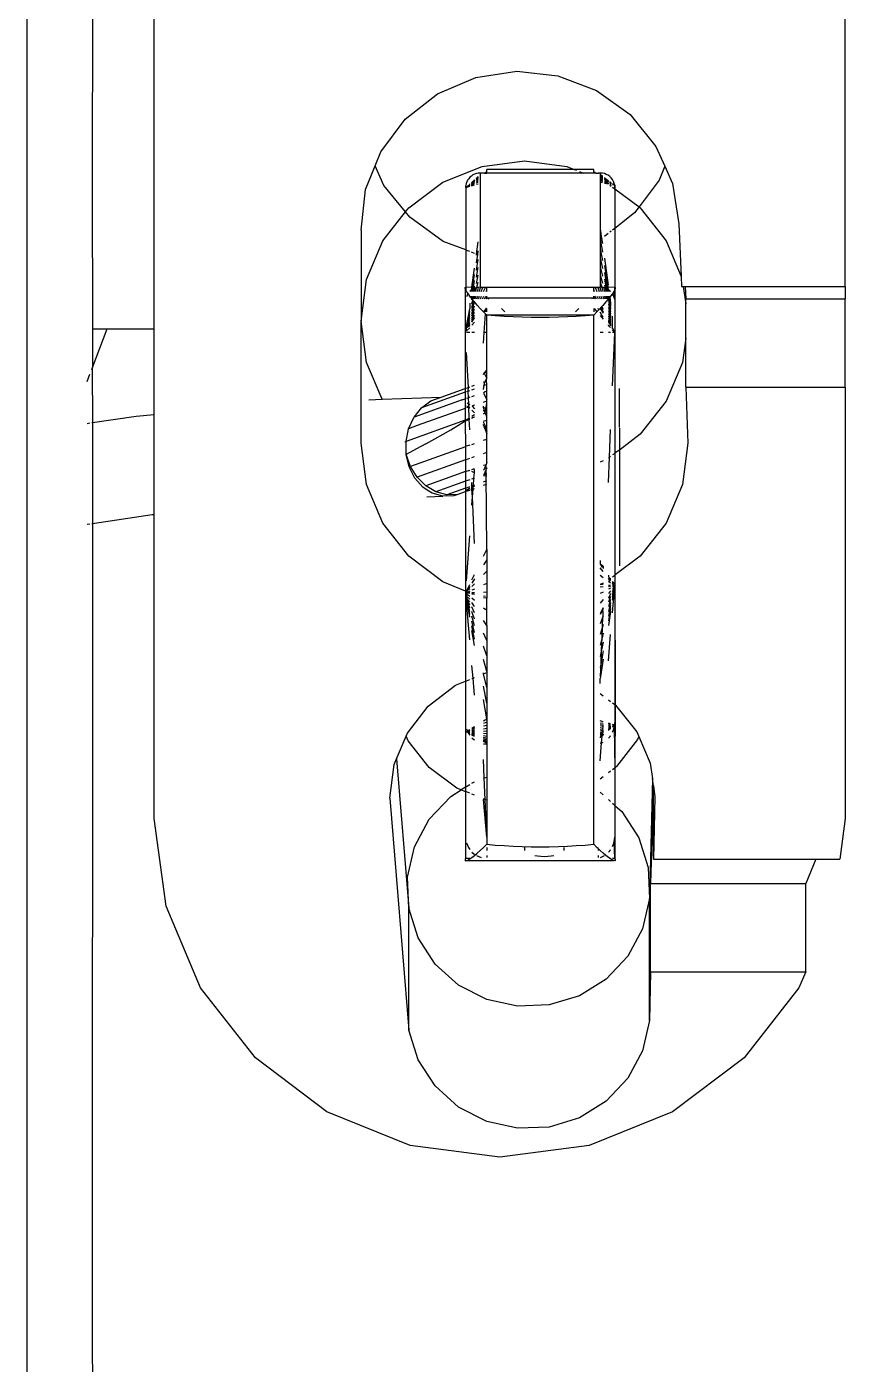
# Model space of a CAD drawing. Header units: centimetres. Extents: x 127 to 455, y 35 to 178.
# Drawn here: x 177.48 to 185.39, y 65.56 to 78.5 of the extents above; entities that cross this region are included whole.
import ezdxf

# ---------------------------------------------------------------- set-up
doc = ezdxf.new("R2010")
doc.units = ezdxf.units.CM
doc.layers.add('Edges', color=7, linetype='Continuous')

# ---------------------------------------------------------------- blocks, each defined once
blk = doc.blocks.new('ultrasound machine pl')
at = {"layer": 'Edges'}
for p, q in [((177.483, 86.681), (177.483, 56.562)), ((178.715, 75.575), (178.715, 81.186)), ((185.393, 75.983), (185.393, 81.186)), ((178.118, 79.104), (178.116, 76.945)), ((181.454, 77.849), (181.822, 78.007)), ((181.822, 78.007), (182.218, 78.066)), ((182.218, 78.066), (182.617, 78.023)), ((182.617, 78.023), (182.99, 77.88)), ((182.99, 77.88), (183.313, 77.647)), ((181.141, 77.604), (181.454, 77.849)), ((183.313, 77.647), (183.564, 77.34)), ((180.904, 77.287), (181.141, 77.604)), ((180.85, 77.152), (180.904, 77.287)), ((183.564, 77.34), (183.649, 77.149)), ((180.758, 76.921), (180.85, 77.152)), ((180.935, 76.961), (180.85, 77.152)), ((181.504, 76.992), (181.884, 77.146)), ((181.884, 77.146), (182.293, 77.199)), ((181.908, 77.082), (181.928, 77.097)), ((182.775, 77.117), (181.928, 77.117)), ((181.928, 77.097), (181.928, 77.117)), ((181.928, 77.089), (181.928, 77.097)), ((182.293, 77.199), (182.702, 77.146)), ((182.702, 77.146), (182.775, 77.117)), ((182.963, 77.117), (182.775, 77.117)), ((182.775, 77.117), (182.797, 77.108)), ((182.825, 77.097), (182.861, 77.082)), ((182.963, 77.097), (182.963, 77.117)), ((182.963, 77.097), (182.985, 77.082)), ((182.963, 77.097), (182.963, 77.089)), ((183.649, 77.149), (183.595, 77.014)), ((183.649, 77.149), (183.725, 76.98)), ((181.176, 76.746), (181.504, 76.992)), ((181.73, 76.979), (181.726, 76.961)), ((181.736, 76.996), (181.73, 76.979)), ((181.744, 77.012), (181.736, 76.996)), ((181.736, 76.949), (181.766, 76.972)), ((181.736, 76.952), (181.766, 76.972)), ((181.736, 76.949), (181.766, 76.969)), ((181.736, 76.949), (181.766, 76.965)), ((181.754, 77.027), (181.744, 77.012)), ((181.766, 77.041), (181.754, 77.027)), ((181.78, 77.053), (181.766, 77.041)), ((181.766, 76.972), (181.766, 76.977)), ((181.795, 77.063), (181.78, 77.053)), ((181.78, 76.988), (181.811, 77.017)), ((181.78, 76.988), (181.811, 77.011)), ((181.78, 76.982), (181.811, 77.005)), ((181.811, 77.002), (181.78, 76.982)), ((181.78, 76.978), (181.811, 76.998)), ((181.78, 76.972), (181.811, 76.989)), ((181.78, 76.966), (181.811, 76.979)), ((181.78, 76.959), (181.811, 76.968)), ((181.811, 77.071), (181.795, 77.063)), ((181.828, 77.077), (181.811, 77.071)), ((181.811, 77.011), (181.811, 77.015)), ((181.811, 77.005), (181.811, 77.011)), ((181.846, 77.081), (181.828, 77.077)), ((181.828, 77.032), (181.846, 77.047)), ((181.828, 77.029), (181.846, 77.038)), ((181.828, 77.017), (181.846, 77.03)), ((181.828, 77.021), (181.846, 77.03)), ((181.828, 77.024), (181.828, 77.029)), ((181.846, 77.026), (181.828, 77.014)), ((181.828, 77.014), (181.846, 77.02)), ((181.828, 77.009), (181.828, 77.014)), ((181.828, 76.998), (181.846, 77.008)), ((181.828, 76.986), (181.846, 76.994)), ((181.828, 76.973), (181.846, 76.978)), ((181.865, 77.082), (181.846, 77.081)), ((181.846, 77.038), (181.846, 77.044)), ((181.846, 77.03), (181.846, 77.035)), ((181.865, 77.082), (181.865, 75.977)), ((181.908, 77.082), (181.865, 77.082)), ((181.908, 77.082), (181.918, 77.082)), ((181.918, 77.082), (181.928, 77.089)), ((181.918, 77.082), (181.928, 77.082)), ((181.928, 77.082), (181.928, 77.089)), ((182.861, 77.082), (181.928, 77.082)), ((182.963, 77.082), (182.861, 77.082)), ((182.963, 77.082), (182.963, 77.089)), ((182.963, 77.089), (182.974, 77.082)), ((182.974, 77.082), (182.963, 77.082)), ((182.985, 77.082), (182.974, 77.082)), ((182.985, 77.082), (183.003, 77.082)), ((183.003, 77.082), (183.007, 77.082)), ((183.026, 77.082), (183.003, 77.082)), ((183.046, 77.08), (183.026, 77.082)), ((183.026, 77.082), (183.026, 77.069)), ((183.026, 77.069), (183.046, 77.054)), ((183.026, 77.069), (183.026, 77.062)), ((183.026, 77.062), (183.046, 77.048)), ((183.026, 77.062), (183.026, 77.058)), ((183.026, 77.058), (183.046, 77.045)), ((183.026, 77.058), (183.026, 77.055)), ((183.026, 77.055), (183.046, 77.041)), ((183.026, 77.055), (183.026, 77.049)), ((183.026, 77.049), (183.046, 77.037)), ((183.026, 77.049), (183.026, 77.044)), ((183.026, 77.044), (183.046, 77.033)), ((183.026, 77.044), (183.026, 77.038)), ((183.026, 77.038), (183.046, 77.027)), ((183.026, 77.038), (183.026, 77.024)), ((183.026, 77.024), (183.046, 77.015)), ((183.026, 77.024), (183.026, 77.015)), ((183.026, 77.015), (183.046, 77.007)), ((183.026, 77.015), (183.026, 77.008)), ((183.026, 77.008), (183.046, 77.001)), ((183.026, 77.008), (183.026, 76.99)), ((183.046, 76.986), (183.026, 76.99)), ((183.026, 76.99), (183.026, 76.543)), ((183.066, 77.076), (183.046, 77.08)), ((183.084, 77.069), (183.066, 77.076)), ((183.066, 77.039), (183.066, 77.034)), ((183.066, 77.034), (183.102, 77.008)), ((183.066, 77.034), (183.102, 77.011)), ((183.066, 77.031), (183.102, 77.005)), ((183.066, 77.029), (183.102, 77.005)), ((183.066, 77.025), (183.102, 77.005)), ((183.066, 77.021), (183.102, 77)), ((183.066, 77.016), (183.102, 76.997)), ((183.066, 77.006), (183.102, 76.99)), ((183.066, 76.999), (183.083, 76.992)), ((183.066, 76.995), (183.083, 76.992)), ((183.102, 76.975), (183.066, 76.982)), ((183.083, 76.992), (183.089, 76.987)), ((183.102, 77.06), (183.084, 77.069)), ((183.089, 76.987), (183.102, 76.983)), ((183.118, 77.048), (183.102, 77.06)), ((183.102, 77.005), (183.102, 77)), ((183.102, 76.983), (183.102, 76.978)), ((183.132, 77.034), (183.118, 77.048)), ((183.118, 76.999), (183.118, 76.994)), ((183.118, 76.994), (183.132, 76.982)), ((183.118, 76.994), (183.132, 76.985)), ((183.118, 76.994), (183.132, 76.988)), ((183.118, 76.991), (183.132, 76.982)), ((183.118, 76.983), (183.132, 76.977)), ((183.118, 76.978), (183.132, 76.973)), ((183.132, 76.969), (183.118, 76.972)), ((183.118, 76.966), (183.132, 76.955)), ((183.144, 77.018), (183.132, 77.034)), ((183.154, 77.001), (183.144, 77.018)), ((183.144, 76.979), (183.165, 76.963)), ((183.144, 76.975), (183.165, 76.963)), ((183.144, 76.972), (183.165, 76.963)), ((183.165, 76.963), (183.144, 76.967)), ((183.161, 76.982), (183.154, 77.001)), ((183.165, 76.963), (183.161, 76.982)), ((183.165, 76.93), (183.165, 76.963)), ((183.165, 76.963), (183.167, 76.943)), ((183.595, 77.014), (183.4, 76.754)), ((183.725, 76.98), (183.785, 76.591)), ((178.116, 76.945), (178.118, 75.575)), ((180.714, 76.53), (180.758, 76.921)), ((181.144, 76.705), (180.935, 76.961)), ((181.725, 76.943), (181.726, 76.961)), ((181.725, 76.943), (181.73, 76.945)), ((181.725, 76.943), (181.725, 76.338)), ((181.736, 76.949), (181.766, 76.96)), ((181.736, 76.946), (181.766, 76.955)), ((183.144, 76.946), (183.165, 76.93)), ((183.167, 76.943), (183.165, 76.923)), ((183.165, 76.923), (183.165, 76.93)), ((183.165, 76.93), (183.4, 76.754)), ((183.165, 76.923), (183.165, 76.547)), ((180.925, 76.425), (181.144, 76.705)), ((181.144, 76.705), (181.176, 76.746)), ((181.186, 76.654), (181.144, 76.705)), ((183.4, 76.754), (183.357, 76.697)), ((183.4, 76.754), (183.41, 76.746)), ((183.41, 76.746), (183.661, 76.425)), ((181.509, 76.421), (181.186, 76.654)), ((183.357, 76.697), (183.165, 76.547)), ((183.785, 76.591), (183.806, 76.082)), ((180.714, 76.53), (180.714, 75.65)), ((183.026, 76.543), (183.039, 76.45)), ((183.026, 76.543), (183.026, 76.445)), ((183.039, 76.45), (183.026, 76.445)), ((183.044, 76.452), (183.039, 76.45)), ((183.039, 76.45), (183.046, 76.4)), ((183.102, 76.497), (183.066, 76.468)), ((183.132, 76.52), (183.118, 76.509)), ((183.165, 76.547), (183.144, 76.53)), ((183.165, 76.547), (183.165, 75.977)), ((180.768, 76.051), (180.925, 76.425)), ((181.725, 76.338), (181.509, 76.421)), ((181.725, 76.338), (181.725, 75.977)), ((181.73, 76.336), (181.725, 76.338)), ((181.766, 76.322), (181.736, 76.334)), ((181.811, 76.305), (181.78, 76.317)), ((181.828, 76.298), (181.846, 76.415)), ((181.841, 76.294), (181.846, 76.329)), ((183.026, 76.445), (183.046, 76.315)), ((183.026, 76.445), (183.026, 76.35)), ((183.026, 76.35), (183.046, 76.235)), ((183.026, 76.35), (183.026, 76.261)), ((183.661, 76.425), (183.806, 76.082)), ((181.828, 76.286), (181.828, 76.298)), ((181.841, 76.294), (181.828, 76.298)), ((181.828, 76.213), (181.841, 76.294)), ((181.828, 76.143), (181.846, 76.247)), ((181.846, 76.292), (181.841, 76.294)), ((183.026, 76.261), (183.046, 76.158)), ((183.026, 76.261), (183.026, 76.176)), ((183.066, 76.259), (183.102, 75.998)), ((183.066, 76.189), (183.098, 75.977)), ((181.786, 75.977), (181.811, 76.162)), ((181.792, 75.977), (181.811, 76.101)), ((181.828, 76.076), (181.846, 76.169)), ((181.828, 76.014), (181.846, 76.095)), ((183.026, 76.176), (183.046, 76.085)), ((183.026, 76.176), (183.026, 76.098)), ((183.026, 76.098), (183.046, 76.018)), ((183.026, 76.098), (183.026, 76.027)), ((183.066, 76.121), (183.09, 75.977)), ((183.806, 76.082), (183.81, 75.983)), ((180.714, 75.65), (180.768, 76.051)), ((181.72, 75.974), (181.725, 75.977)), ((181.72, 75.966), (181.72, 75.974)), ((181.725, 75.952), (181.72, 75.966)), ((181.72, 75.966), (181.72, 74.997)), ((181.785, 75.974), (181.725, 75.977)), ((181.725, 75.974), (181.725, 75.952)), ((181.733, 75.937), (181.725, 75.952)), ((181.749, 75.916), (181.733, 75.937)), ((181.78, 75.949), (181.766, 75.937)), ((181.78, 75.949), (181.785, 75.974)), ((181.78, 75.949), (181.789, 75.955)), ((181.78, 75.937), (181.78, 75.949)), ((181.792, 75.974), (181.785, 75.974)), ((181.786, 75.937), (181.789, 75.955)), ((181.789, 75.955), (181.792, 75.974)), ((181.795, 75.959), (181.789, 75.955)), ((181.8, 75.974), (181.792, 75.974)), ((181.793, 75.937), (181.795, 75.959)), ((181.795, 75.959), (181.8, 75.974)), ((181.807, 75.965), (181.795, 75.959)), ((181.8, 75.977), (181.811, 76.042)), ((181.809, 75.974), (181.8, 75.974)), ((181.802, 75.937), (181.807, 75.965)), ((181.811, 75.967), (181.807, 75.965)), ((181.809, 75.977), (181.811, 75.987)), ((181.811, 75.967), (181.809, 75.974)), ((181.819, 75.969), (181.809, 75.974)), ((181.819, 75.969), (181.811, 75.967)), ((181.812, 75.937), (181.819, 75.969)), ((181.828, 75.973), (181.819, 75.969)), ((181.824, 75.937), (181.828, 75.973)), ((181.833, 75.974), (181.828, 75.973)), ((181.836, 75.974), (181.833, 75.974)), ((181.834, 75.977), (181.846, 76.027)), ((181.846, 75.976), (181.836, 75.974)), ((181.838, 75.937), (181.849, 75.974)), ((181.849, 75.974), (181.846, 75.976)), ((181.865, 75.977), (181.849, 75.974)), ((181.856, 75.937), (181.868, 75.974)), ((181.868, 75.974), (181.865, 75.977)), ((181.89, 75.974), (181.868, 75.974)), ((181.876, 75.937), (181.89, 75.974)), ((181.915, 75.974), (181.89, 75.974)), ((181.898, 75.937), (181.915, 75.974)), ((181.928, 75.974), (181.915, 75.974)), ((181.922, 75.937), (181.928, 75.948)), ((181.928, 75.948), (181.928, 75.974)), ((182.963, 75.974), (181.928, 75.974)), ((181.928, 75.937), (181.928, 75.948)), ((182.963, 75.948), (182.963, 75.974)), ((182.976, 75.974), (182.963, 75.974)), ((182.963, 75.937), (182.963, 75.948)), ((182.963, 75.948), (182.968, 75.937)), ((182.976, 75.974), (182.992, 75.937)), ((183.001, 75.974), (182.976, 75.974)), ((183.001, 75.974), (183.015, 75.937)), ((183.023, 75.974), (183.001, 75.974)), ((183.026, 75.977), (183.023, 75.974)), ((183.023, 75.974), (183.035, 75.937)), ((183.026, 76.027), (183.041, 75.977)), ((183.026, 76.027), (183.026, 75.977)), ((183.041, 75.974), (183.026, 75.977)), ((183.046, 75.976), (183.041, 75.974)), ((183.041, 75.974), (183.052, 75.937)), ((183.057, 75.974), (183.046, 75.976)), ((183.057, 75.974), (183.067, 75.937)), ((183.066, 75.972), (183.057, 75.974)), ((183.066, 76.057), (183.081, 75.977)), ((183.066, 75.996), (183.07, 75.977)), ((183.072, 75.97), (183.066, 75.972)), ((183.071, 75.974), (183.072, 75.97)), ((183.082, 75.974), (183.072, 75.97)), ((183.072, 75.97), (183.079, 75.937)), ((183.084, 75.965), (183.072, 75.97)), ((183.09, 75.977), (183.082, 75.974)), ((183.082, 75.974), (183.084, 75.965)), ((183.084, 75.965), (183.089, 75.937)), ((183.093, 75.96), (183.084, 75.965)), ((183.099, 75.974), (183.09, 75.977)), ((183.091, 75.974), (183.093, 75.96)), ((183.093, 75.96), (183.097, 75.937)), ((183.102, 75.955), (183.093, 75.96)), ((183.165, 75.977), (183.099, 75.974)), ((183.099, 75.974), (183.102, 75.955)), ((183.102, 75.955), (183.104, 75.937)), ((183.109, 75.95), (183.102, 75.955)), ((183.109, 75.95), (183.11, 75.937)), ((183.118, 75.944), (183.109, 75.95)), ((183.125, 75.937), (183.118, 75.944)), ((183.157, 75.937), (183.144, 75.914)), ((183.166, 75.954), (183.157, 75.937)), ((183.161, 75.878), (183.166, 75.954)), ((183.165, 75.977), (183.17, 75.974)), ((183.166, 75.954), (183.165, 75.974)), ((183.171, 75.966), (183.166, 75.954)), ((183.17, 75.974), (183.171, 75.966)), ((183.171, 74.375), (183.171, 75.966)), ((183.81, 75.983), (183.828, 75.983)), ((183.828, 75.983), (183.851, 75.817)), ((183.828, 75.983), (183.846, 75.983)), ((183.846, 75.983), (183.851, 75.864)), ((183.846, 75.983), (185.393, 75.983)), ((185.393, 75.983), (185.393, 75.864)), ((181.736, 75.892), (181.733, 75.884)), ((181.744, 75.908), (181.736, 75.892)), ((181.749, 75.916), (181.744, 75.908)), ((181.764, 75.892), (181.749, 75.916)), ((181.772, 75.881), (181.764, 75.892)), ((181.764, 75.823), (181.764, 75.769)), ((181.772, 75.881), (181.774, 75.892)), ((181.777, 75.876), (181.772, 75.881)), ((181.777, 75.876), (181.779, 75.892)), ((181.782, 75.869), (181.777, 75.876)), ((181.782, 75.869), (181.785, 75.892)), ((181.786, 75.864), (181.782, 75.869)), ((181.786, 75.864), (181.793, 75.892)), ((181.786, 75.854), (181.786, 75.864)), ((181.794, 75.854), (181.786, 75.864)), ((181.786, 75.817), (181.794, 75.854)), ((181.786, 75.783), (181.801, 75.846)), ((181.786, 75.752), (181.809, 75.836)), ((181.786, 75.724), (181.81, 75.798)), ((181.801, 75.846), (181.794, 75.854)), ((181.796, 75.864), (181.802, 75.892)), ((181.809, 75.836), (181.801, 75.846)), ((181.806, 75.864), (181.813, 75.892)), ((181.837, 75.804), (181.809, 75.836)), ((181.818, 75.864), (181.825, 75.892)), ((181.832, 75.864), (181.841, 75.892)), ((181.866, 75.772), (181.837, 75.804)), ((181.848, 75.864), (181.858, 75.892)), ((181.867, 75.864), (181.878, 75.892)), ((181.886, 75.864), (181.9, 75.892)), ((181.906, 75.864), (181.921, 75.892)), ((181.922, 75.864), (181.928, 75.874)), ((181.927, 75.864), (181.928, 75.874)), ((181.928, 75.874), (181.928, 75.892)), ((181.928, 75.874), (182.963, 75.874)), ((181.928, 75.874), (181.949, 75.865)), ((182.963, 75.874), (182.942, 75.865)), ((182.963, 75.874), (182.963, 75.892)), ((182.963, 75.874), (182.969, 75.864)), ((182.963, 75.874), (182.963, 75.864)), ((182.97, 75.892), (182.985, 75.864)), ((182.991, 75.892), (183.004, 75.864)), ((183.012, 75.892), (183.024, 75.864)), ((183.032, 75.892), (183.042, 75.864)), ((183.054, 75.804), (183.041, 75.79)), ((183.05, 75.892), (183.059, 75.864)), ((183.05, 75.804), (183.054, 75.797)), ((183.081, 75.835), (183.054, 75.804)), ((183.065, 75.892), (183.073, 75.864)), ((183.078, 75.892), (183.085, 75.864)), ((183.103, 75.862), (183.081, 75.835)), ((183.089, 75.892), (183.095, 75.864)), ((183.098, 75.892), (183.103, 75.862)), ((183.105, 75.864), (183.103, 75.862)), ((183.105, 75.892), (183.109, 75.869)), ((183.109, 75.869), (183.105, 75.864)), ((183.105, 75.853), (183.126, 75.743)), ((183.105, 75.817), (183.126, 75.72)), ((183.114, 75.876), (183.109, 75.869)), ((183.109, 75.869), (183.126, 75.769)), ((183.111, 75.892), (183.114, 75.876)), ((183.118, 75.881), (183.114, 75.876)), ((183.114, 75.876), (183.126, 75.823)), ((183.117, 75.892), (183.118, 75.881)), ((183.126, 75.892), (183.118, 75.881)), ((183.118, 75.881), (183.126, 75.823)), ((183.144, 75.914), (183.126, 75.892)), ((183.126, 75.823), (183.126, 75.795)), ((183.154, 75.896), (183.144, 75.914)), ((183.161, 75.878), (183.154, 75.896)), ((183.165, 75.858), (183.161, 75.878)), ((183.165, 75.858), (183.165, 75.541)), ((183.851, 75.864), (185.393, 75.864)), ((183.851, 75.817), (183.851, 75.864)), ((183.851, 75.484), (183.851, 75.817)), ((185.393, 75.011), (185.393, 75.864)), ((181.733, 75.6), (181.764, 75.769)), ((181.733, 75.6), (181.764, 75.744)), ((181.733, 75.6), (181.764, 75.72)), ((181.733, 75.6), (181.764, 75.698)), ((181.733, 75.6), (181.764, 75.678)), ((181.786, 75.7), (181.81, 75.764)), ((181.786, 75.679), (181.81, 75.735)), ((181.786, 75.662), (181.81, 75.711)), ((181.786, 75.649), (181.81, 75.693)), ((181.786, 75.64), (181.81, 75.681)), ((181.897, 75.739), (181.866, 75.772)), ((181.92, 75.767), (181.897, 75.739)), ((181.917, 75.719), (181.897, 75.739)), ((181.904, 75.541), (181.917, 75.719)), ((181.928, 75.708), (181.917, 75.719)), ((181.918, 75.739), (181.92, 75.767)), ((181.92, 75.767), (181.92, 75.772)), ((181.925, 75.772), (181.92, 75.772)), ((181.928, 75.739), (181.928, 75.772)), ((182.963, 75.708), (181.928, 75.708)), ((182.011, 75.701), (181.928, 75.708)), ((181.928, 75.541), (181.928, 75.708)), ((182.096, 75.695), (182.011, 75.701)), ((182.071, 75.772), (182.095, 75.749)), ((182.095, 75.749), (182.104, 75.739)), ((182.183, 75.69), (182.096, 75.695)), ((182.27, 75.687), (182.183, 75.69)), ((182.357, 75.685), (182.27, 75.687)), ((182.445, 75.684), (182.357, 75.685)), ((182.533, 75.685), (182.445, 75.684)), ((182.621, 75.687), (182.533, 75.685)), ((182.708, 75.69), (182.621, 75.687)), ((182.794, 75.695), (182.708, 75.69)), ((182.795, 75.749), (182.786, 75.739)), ((182.879, 75.701), (182.794, 75.695)), ((182.819, 75.772), (182.795, 75.749)), ((182.963, 75.708), (182.879, 75.701)), ((182.963, 75.772), (182.963, 75.739)), ((182.994, 75.739), (182.963, 75.708)), ((182.963, 70.59), (182.963, 75.708)), ((182.966, 75.772), (182.994, 75.739)), ((183.012, 75.759), (182.994, 75.739)), ((183.01, 75.763), (183.006, 75.772)), ((183.012, 75.759), (183.01, 75.763)), ((183.025, 75.772), (183.012, 75.759)), ((183.024, 75.704), (183.054, 75.67)), ((183.032, 75.78), (183.025, 75.772)), ((183.025, 75.772), (183.054, 75.725)), ((183.042, 75.707), (183.026, 75.735)), ((183.041, 75.79), (183.032, 75.78)), ((183.032, 75.78), (183.054, 75.741)), ((183.041, 75.79), (183.054, 75.765)), ((183.054, 75.688), (183.042, 75.707)), ((183.105, 75.783), (183.126, 75.698)), ((183.105, 75.752), (183.126, 75.678)), ((183.105, 75.724), (183.126, 75.66)), ((183.105, 75.7), (183.126, 75.644)), ((183.105, 75.679), (183.126, 75.63)), ((183.144, 75.577), (183.144, 75.696)), ((178.118, 75.575), (178.261, 75.575)), ((178.118, 75.2), (178.261, 75.575)), ((178.118, 75.575), (178.118, 75.2)), ((178.261, 75.575), (178.715, 75.575)), ((178.715, 74.747), (178.715, 75.575)), ((180.714, 74.47), (180.714, 75.65)), ((180.768, 75.249), (180.714, 75.65)), ((181.733, 75.6), (181.764, 75.66)), ((181.733, 75.6), (181.764, 75.644)), ((181.733, 75.6), (181.764, 75.631)), ((181.733, 75.594), (181.764, 75.62)), ((181.733, 75.589), (181.764, 75.611)), ((181.733, 75.589), (181.764, 75.606)), ((181.733, 75.594), (181.733, 75.6)), ((181.733, 75.589), (181.733, 75.594)), ((181.733, 75.555), (181.733, 75.589)), ((181.764, 75.586), (181.733, 75.555)), ((181.733, 75.555), (181.733, 75.551)), ((181.764, 75.541), (181.733, 75.541)), ((181.81, 75.639), (181.786, 75.611)), ((181.81, 75.541), (181.786, 75.541)), ((181.897, 75.436), (181.904, 75.541)), ((181.904, 75.541), (181.897, 75.541)), ((181.928, 75.541), (181.904, 75.541)), ((181.928, 75.177), (181.928, 75.541)), ((183.054, 75.541), (183.024, 75.541)), ((183.105, 75.662), (183.126, 75.619)), ((183.105, 75.649), (183.105, 75.64)), ((183.105, 75.64), (183.126, 75.611)), ((183.105, 75.611), (183.105, 75.615)), ((183.119, 75.596), (183.105, 75.611)), ((183.126, 75.541), (183.105, 75.541)), ((183.126, 75.588), (183.119, 75.596)), ((183.126, 75.611), (183.126, 75.605)), ((183.144, 75.577), (183.165, 75.541)), ((183.165, 75.541), (183.144, 75.566)), ((183.165, 75.541), (183.144, 75.541)), ((183.165, 75.536), (183.165, 75.541)), ((183.144, 75.023), (183.165, 75.536)), ((183.165, 75.536), (183.165, 74.371)), ((183.851, 75.484), (183.819, 75.249)), ((183.851, 75.011), (183.851, 75.484)), ((181.752, 75.008), (181.733, 75.345)), ((178.111, 75.182), (178.116, 75.196)), ((178.116, 75.196), (178.118, 75.2)), ((178.116, 75.196), (178.118, 74.669)), ((180.917, 74.895), (180.768, 75.249)), ((181.904, 75.148), (181.928, 75.177)), ((181.904, 75.148), (181.928, 75.156)), ((181.928, 75.156), (181.928, 75.177)), ((181.928, 75.099), (181.928, 75.156)), ((183.819, 75.249), (183.661, 74.876)), ((178.067, 75.065), (178.094, 75.137)), ((181.786, 75.02), (181.81, 75.029)), ((181.897, 75.132), (181.904, 75.148)), ((181.897, 75.061), (181.913, 75.066)), ((181.909, 75.057), (181.897, 75.053)), ((181.897, 75.026), (181.904, 75.029)), ((181.897, 74.987), (181.904, 75.029)), ((181.928, 75.099), (181.904, 75.148)), ((181.904, 75.029), (181.909, 75.057)), ((181.904, 75.029), (181.914, 75.033)), ((181.909, 75.057), (181.913, 75.066)), ((181.913, 75.066), (181.928, 75.099)), ((181.913, 75.066), (181.927, 75.071)), ((181.914, 75.033), (181.928, 75.037)), ((181.927, 75.071), (181.928, 75.099)), ((181.928, 75.037), (181.927, 75.071)), ((181.928, 74.971), (181.928, 75.037)), ((180.788, 74.89), (180.917, 74.895)), ((180.917, 74.895), (181.488, 74.914)), ((181.72, 74.964), (181.298, 74.812)), ((181.388, 74.878), (181.488, 74.914)), ((181.488, 74.914), (181.72, 74.997)), ((181.692, 74.888), (181.72, 74.898)), ((181.72, 74.997), (181.724, 74.999)), ((181.72, 74.997), (181.72, 74.964)), ((181.72, 74.964), (181.724, 74.965)), ((181.72, 74.964), (181.72, 74.898)), ((181.72, 74.898), (181.724, 74.9)), ((181.72, 74.898), (181.72, 74.806)), ((181.733, 75.002), (181.752, 75.008)), ((181.733, 74.968), (181.749, 74.973)), ((181.733, 74.903), (181.751, 74.909)), ((181.749, 74.973), (181.752, 75.008)), ((181.749, 74.973), (181.764, 74.979)), ((181.751, 74.909), (181.749, 74.973)), ((181.764, 74.914), (181.751, 74.909)), ((181.754, 74.849), (181.751, 74.909)), ((181.752, 75.008), (181.759, 75.011)), ((181.759, 75.011), (181.764, 75.013)), ((181.786, 74.986), (181.81, 74.995)), ((181.786, 74.92), (181.81, 74.929)), ((181.897, 74.96), (181.914, 74.968)), ((181.897, 74.953), (181.928, 74.892)), ((181.914, 74.968), (181.928, 74.971)), ((181.928, 74.892), (181.928, 74.971)), ((183.21, 74.622), (183.21, 74.997)), ((183.851, 75.011), (185.393, 75.011)), ((183.851, 75.011), (183.873, 74.47)), ((185.393, 75.011), (185.393, 70.839)), ((181.692, 74.888), (181.226, 74.721)), ((181.226, 74.721), (181.298, 74.812)), ((181.72, 74.806), (181.257, 74.64)), ((181.298, 74.812), (181.388, 74.878)), ((181.684, 74.89), (181.692, 74.888)), ((181.724, 74.807), (181.72, 74.806)), ((181.72, 74.806), (181.72, 74.692)), ((181.733, 74.829), (181.756, 74.816)), ((181.756, 74.816), (181.733, 74.811)), ((181.738, 74.859), (181.754, 74.849)), ((181.754, 74.849), (181.764, 74.842)), ((181.756, 74.816), (181.754, 74.849)), ((181.756, 74.816), (181.764, 74.819)), ((181.756, 74.816), (181.764, 74.808)), ((181.76, 74.712), (181.756, 74.816)), ((181.786, 74.787), (181.81, 74.762)), ((181.792, 74.832), (181.787, 74.827)), ((181.787, 74.827), (181.81, 74.801)), ((181.81, 74.838), (181.792, 74.832)), ((181.897, 74.867), (181.928, 74.878)), ((181.898, 74.813), (181.897, 74.826)), ((181.913, 74.767), (181.897, 74.792)), ((181.913, 74.767), (181.898, 74.813)), ((181.928, 74.8), (181.898, 74.813)), ((181.913, 74.767), (181.928, 74.852)), ((181.913, 74.761), (181.913, 74.767)), ((181.916, 74.759), (181.928, 74.764)), ((181.928, 74.878), (181.928, 74.892)), ((181.928, 74.852), (181.928, 74.878)), ((181.928, 74.764), (181.928, 74.852)), ((181.928, 74.725), (181.928, 74.764)), ((183.661, 74.876), (183.41, 74.555)), ((178.067, 74.661), (178.094, 74.665)), ((178.111, 74.668), (178.118, 74.669)), ((178.118, 74.669), (178.54, 74.731)), ((178.118, 74.669), (178.118, 73.693)), ((178.54, 74.731), (178.715, 74.747)), ((178.715, 73.78), (178.715, 74.747)), ((181.72, 74.692), (181.149, 74.487)), ((181.174, 74.609), (181.224, 74.716)), ((181.257, 74.64), (181.174, 74.609)), ((181.224, 74.716), (181.226, 74.721)), ((181.581, 74.599), (181.649, 74.641)), ((181.649, 74.641), (181.711, 74.68)), ((181.711, 74.68), (181.72, 74.681)), ((181.713, 74.677), (181.72, 74.681)), ((181.72, 74.692), (181.724, 74.694)), ((181.72, 74.692), (181.72, 74.681)), ((181.72, 74.681), (181.724, 74.686)), ((181.72, 74.681), (181.724, 74.684)), ((181.72, 74.681), (181.724, 74.435)), ((181.733, 74.697), (181.76, 74.712)), ((181.733, 74.697), (181.76, 74.706)), ((181.733, 74.689), (181.76, 74.706)), ((181.733, 74.689), (181.76, 74.701)), ((181.76, 74.712), (181.764, 74.715)), ((181.76, 74.706), (181.76, 74.712)), ((181.76, 74.706), (181.764, 74.708)), ((181.76, 74.701), (181.76, 74.706)), ((181.76, 74.701), (181.764, 74.702)), ((181.764, 74.599), (181.76, 74.701)), ((181.786, 74.729), (181.81, 74.746)), ((181.786, 74.716), (181.81, 74.724)), ((181.786, 74.712), (181.81, 74.724)), ((181.897, 74.756), (181.913, 74.761)), ((181.897, 74.752), (181.913, 74.761)), ((181.897, 74.681), (181.928, 74.692)), ((181.916, 74.633), (181.897, 74.674)), ((181.897, 74.641), (181.897, 74.649)), ((181.897, 74.641), (181.904, 74.628)), ((181.913, 74.761), (181.916, 74.759)), ((181.928, 74.725), (181.916, 74.759)), ((181.916, 74.633), (181.928, 74.636)), ((181.928, 74.692), (181.928, 74.725)), ((181.928, 74.636), (181.928, 74.692)), ((181.928, 74.586), (181.928, 74.636)), ((181.149, 74.487), (181.174, 74.609)), ((181.34, 74.463), (181.426, 74.51)), ((181.426, 74.51), (181.506, 74.556)), ((181.506, 74.556), (181.581, 74.599)), ((181.897, 74.497), (181.928, 74.508)), ((181.904, 74.628), (181.916, 74.633)), ((181.904, 74.628), (181.928, 74.56)), ((181.928, 74.586), (181.904, 74.628)), ((181.916, 74.633), (181.928, 74.586)), ((181.928, 74.56), (181.928, 74.586)), ((181.928, 74.508), (181.928, 74.56)), ((181.928, 74.381), (181.928, 74.508)), ((183.115, 74.333), (183.126, 74.601)), ((183.21, 74.613), (183.21, 74.402)), ((183.41, 74.555), (183.21, 74.402)), ((180.768, 74.07), (180.714, 74.47)), ((181.138, 74.483), (181.149, 74.487)), ((181.151, 74.361), (181.149, 74.487)), ((181.249, 74.413), (181.151, 74.361)), ((181.724, 74.435), (181.191, 74.244)), ((181.34, 74.463), (181.249, 74.413)), ((181.724, 74.435), (181.724, 74.308)), ((181.764, 74.45), (181.733, 74.439)), ((181.786, 74.457), (181.81, 74.466)), ((181.897, 74.37), (181.928, 74.381)), ((181.928, 74.287), (181.928, 74.381)), ((183.21, 74.402), (183.171, 74.375)), ((183.21, 74.402), (183.21, 73.283)), ((183.873, 74.47), (183.819, 74.07)), ((181.18, 74.24), (181.151, 74.361)), ((181.191, 74.244), (181.151, 74.361)), ((181.724, 74.308), (181.255, 74.14)), ((181.724, 74.308), (181.724, 74.194)), ((181.733, 74.312), (181.764, 74.323)), ((181.786, 74.33), (181.81, 74.339)), ((181.923, 74.263), (181.897, 74.206)), ((181.897, 74.256), (181.901, 74.258)), ((181.901, 74.258), (181.923, 74.263)), ((181.922, 74.172), (181.923, 74.263)), ((181.928, 74.287), (181.923, 74.263)), ((181.923, 74.263), (181.928, 74.267)), ((183.054, 74.297), (183.024, 74.285)), ((183.105, 74.089), (183.115, 74.333)), ((183.115, 74.333), (183.105, 74.325)), ((183.126, 74.341), (183.115, 74.333)), ((183.165, 74.371), (183.144, 74.355)), ((183.171, 74.375), (183.165, 74.371)), ((183.165, 74.371), (183.165, 73.191)), ((183.171, 73.195), (183.171, 74.375)), ((181.234, 74.132), (181.18, 74.24)), ((181.255, 74.14), (181.191, 74.244)), ((181.31, 74.045), (181.234, 74.132)), ((181.34, 74.056), (181.255, 74.14)), ((181.724, 74.194), (181.34, 74.056)), ((181.724, 74.194), (181.724, 74.101)), ((181.733, 74.198), (181.757, 74.206)), ((181.757, 74.206), (181.764, 74.209)), ((181.764, 74.203), (181.757, 74.206)), ((181.786, 74.216), (181.81, 74.225)), ((181.81, 74.184), (181.786, 74.194)), ((181.786, 74.123), (181.804, 74.13)), ((181.799, 74.06), (181.804, 74.13)), ((181.804, 74.13), (181.81, 74.184)), ((181.804, 74.13), (181.81, 74.132)), ((181.81, 74.184), (181.81, 74.215)), ((181.897, 74.163), (181.901, 74.162)), ((181.901, 74.162), (181.897, 74.157)), ((181.928, 74.149), (181.897, 74.153)), ((181.928, 74.232), (181.901, 74.162)), ((181.901, 74.162), (181.922, 74.172)), ((181.922, 74.172), (181.928, 74.172)), ((181.928, 73.442), (181.922, 74.172)), ((180.925, 73.696), (180.768, 74.07)), ((181.354, 74.016), (181.31, 74.045)), ((181.438, 73.998), (181.34, 74.056)), ((181.401, 73.985), (181.354, 74.016)), ((181.724, 74.101), (181.438, 73.998)), ((181.544, 73.97), (181.438, 73.998)), ((181.724, 74.035), (181.544, 73.97)), ((181.709, 73.995), (181.65, 73.974)), ((181.72, 73.999), (181.709, 73.995)), ((181.724, 74), (181.72, 73.999)), ((181.724, 74.101), (181.724, 74.035)), ((181.724, 74.035), (181.724, 74)), ((181.724, 74), (181.724, 73.039)), ((181.764, 74.116), (181.733, 74.104)), ((181.733, 74.038), (181.764, 74.049)), ((181.764, 74.035), (181.733, 74.012)), ((181.749, 74.009), (181.733, 74.003)), ((181.749, 74.009), (181.753, 74.012)), ((181.757, 74.012), (181.753, 74.012)), ((181.757, 74.012), (181.764, 74.014)), ((181.764, 74.02), (181.764, 74.014)), ((181.786, 74.057), (181.786, 74.088)), ((181.799, 74.06), (181.786, 74.05)), ((181.786, 74.057), (181.799, 74.06)), ((181.786, 74.05), (181.786, 74.057)), ((181.786, 74.036), (181.786, 74.05)), ((181.798, 74.046), (181.786, 74.036)), ((181.786, 74.022), (181.786, 74.036)), ((181.786, 74.022), (181.797, 74.026)), ((181.791, 73.951), (181.786, 74.022)), ((181.791, 73.951), (181.797, 74.026)), ((181.797, 74.026), (181.798, 74.046)), ((181.797, 74.026), (181.81, 74.031)), ((181.798, 74.046), (181.799, 74.06)), ((181.81, 74.055), (181.798, 74.046)), ((181.799, 74.06), (181.81, 74.066)), ((181.801, 74.063), (181.799, 74.06)), ((181.897, 74.097), (181.928, 74.108)), ((181.897, 74.062), (181.928, 74.073)), ((183.819, 74.07), (183.661, 73.696)), ((181.35, 73.95), (181.503, 73.956)), ((181.503, 73.956), (181.401, 73.985)), ((181.609, 73.959), (181.503, 73.956)), ((181.65, 73.974), (181.544, 73.97)), ((181.65, 73.974), (181.609, 73.959)), ((181.786, 73.871), (181.791, 73.951)), ((181.81, 73.499), (181.791, 73.951)), ((178.118, 73.693), (178.695, 73.778)), ((178.695, 73.778), (178.715, 73.78)), ((178.715, 70.839), (178.715, 73.78)), ((178.067, 73.685), (178.094, 73.689)), ((178.111, 73.692), (178.118, 73.693)), ((178.118, 73.693), (178.116, 65.687)), ((181.176, 73.375), (180.925, 73.696)), ((183.661, 73.696), (183.41, 73.375)), ((181.733, 73.137), (181.764, 73.572)), ((181.504, 73.129), (181.176, 73.375)), ((181.897, 73.378), (181.928, 73.442)), ((181.928, 73.342), (181.897, 73.293)), ((181.928, 73.442), (181.928, 73.342)), ((181.928, 73.342), (181.928, 73.232)), ((183.41, 73.375), (183.171, 73.195)), ((181.928, 73.232), (181.897, 73.199)), ((181.928, 73.232), (181.928, 73.112)), ((183.024, 73.334), (183.024, 73.308)), ((183.024, 73.308), (183.026, 73.303)), ((183.054, 73.228), (183.024, 73.264)), ((183.026, 73.303), (183.042, 73.275)), ((183.026, 73.303), (183.054, 73.277)), ((183.026, 73.303), (183.054, 73.283)), ((183.042, 73.275), (183.054, 73.271)), ((183.054, 73.277), (183.054, 73.271)), ((183.054, 73.271), (183.054, 73.256)), ((181.724, 73.039), (181.504, 73.129)), ((181.733, 73.039), (181.764, 73.103)), ((181.764, 73.083), (181.733, 73.039)), ((181.786, 73.147), (181.81, 73.198)), ((181.81, 73.156), (181.786, 73.117)), ((181.81, 73.109), (181.786, 73.084)), ((181.928, 73.112), (181.897, 73.098)), ((181.928, 73.112), (181.928, 73.031)), ((183.054, 73.167), (183.024, 73.188)), ((183.054, 73.117), (183.024, 73.104)), ((183.054, 73.101), (183.024, 73.104)), ((183.105, 73.193), (183.105, 73.182)), ((183.105, 73.189), (183.105, 73.182)), ((183.105, 73.182), (183.105, 73.178)), ((183.105, 73.178), (183.119, 73.164)), ((183.114, 73.152), (183.105, 73.163)), ((183.114, 73.152), (183.105, 73.146)), ((183.126, 73.115), (183.105, 73.13)), ((183.126, 73.092), (183.105, 73.094)), ((183.105, 73.084), (183.126, 73.085)), ((183.114, 73.152), (183.126, 73.162)), ((183.126, 73.136), (183.114, 73.152)), ((183.119, 73.164), (183.126, 73.162)), ((183.126, 73.146), (183.126, 73.162)), ((183.165, 73.191), (183.144, 73.175)), ((183.144, 73.132), (183.165, 73.109)), ((183.144, 73.132), (183.144, 73.125)), ((183.144, 73.125), (183.144, 73.114)), ((183.165, 73.087), (183.144, 73.114)), ((183.165, 73.087), (183.144, 73.102)), ((183.165, 73.087), (183.144, 73.09)), ((183.144, 73.086), (183.165, 73.087)), ((183.165, 73.087), (183.144, 73.015)), ((183.165, 73.087), (183.144, 73.031)), ((183.165, 73.087), (183.144, 73.045)), ((183.165, 73.087), (183.144, 73.062)), ((183.165, 73.087), (183.144, 73.076)), ((183.144, 72.829), (183.165, 73.087)), ((183.171, 73.195), (183.165, 73.191)), ((183.165, 73.191), (183.165, 73.109)), ((183.165, 73.109), (183.165, 73.087)), ((183.165, 73.087), (183.165, 71.942)), ((183.174, 71.936), (183.171, 73.195)), ((181.724, 73.039), (181.724, 72.167)), ((181.764, 73.062), (181.733, 73.039)), ((181.733, 73.039), (181.733, 73.034)), ((181.733, 73.034), (181.733, 73.03)), ((181.733, 73.034), (181.745, 73.03)), ((181.745, 73.03), (181.733, 73.025)), ((181.733, 73.022), (181.764, 73.023)), ((181.764, 73.014), (181.733, 73.022)), ((181.733, 73.009), (181.733, 73.015)), ((181.764, 72.988), (181.733, 73.009)), ((181.733, 73.009), (181.733, 72.991)), ((181.764, 72.961), (181.733, 72.991)), ((181.733, 72.991), (181.733, 72.972)), ((181.764, 72.786), (181.733, 72.972)), ((181.764, 72.816), (181.733, 72.972)), ((181.764, 72.845), (181.733, 72.972)), ((181.764, 72.904), (181.733, 72.972)), ((181.764, 72.875), (181.733, 72.972)), ((181.764, 72.933), (181.733, 72.972)), ((181.764, 73.039), (181.745, 73.03)), ((181.764, 73.023), (181.745, 73.03)), ((181.81, 73.059), (181.786, 73.048)), ((181.786, 73.024), (181.81, 73.025)), ((181.81, 73.006), (181.786, 73.015)), ((181.81, 73.006), (181.786, 73.01)), ((181.81, 72.949), (181.786, 72.97)), ((181.897, 73.029), (181.928, 73.031)), ((181.916, 72.986), (181.897, 72.99)), ((181.928, 72.969), (181.897, 72.973)), ((181.928, 73.031), (181.928, 72.996)), ((181.928, 72.996), (181.928, 72.969)), ((181.928, 72.707), (181.928, 72.969)), ((183.024, 73.081), (183.054, 73.082)), ((183.054, 73.03), (183.024, 73.015)), ((183.054, 72.956), (183.024, 72.921)), ((183.126, 73.067), (183.105, 73.056)), ((183.125, 73.04), (183.105, 73.016)), ((183.126, 73.01), (183.105, 72.974)), ((183.126, 72.986), (183.105, 72.931)), ((183.105, 72.974), (183.105, 72.969)), ((183.126, 72.957), (183.105, 72.886)), ((183.126, 73.014), (183.126, 73.01)), ((183.144, 73.015), (183.144, 72.951)), ((181.764, 72.566), (181.733, 72.926)), ((181.81, 72.89), (181.786, 72.928)), ((181.81, 72.829), (181.786, 72.885)), ((181.81, 72.767), (181.786, 72.84)), ((181.919, 72.856), (181.897, 72.875)), ((183.054, 72.878), (183.024, 72.823)), ((183.054, 72.868), (183.024, 72.811)), ((183.054, 72.797), (183.054, 72.848)), ((183.126, 72.928), (183.105, 72.841)), ((183.126, 72.898), (183.105, 72.796)), ((183.126, 72.869), (183.105, 72.75)), ((183.126, 72.84), (183.105, 72.705)), ((181.81, 72.703), (181.786, 72.795)), ((181.81, 72.639), (181.786, 72.749)), ((181.81, 72.575), (181.786, 72.704)), ((181.928, 72.707), (181.897, 72.756)), ((181.928, 72.707), (181.928, 72.561)), ((183.051, 72.791), (183.024, 72.722)), ((183.047, 72.693), (183.051, 72.791)), ((183.054, 72.715), (183.047, 72.693)), ((183.054, 72.797), (183.051, 72.791)), ((181.81, 72.512), (181.786, 72.659)), ((181.928, 72.561), (181.897, 72.632)), ((183.047, 72.693), (183.024, 72.618)), ((183.043, 72.587), (183.024, 72.512)), ((183.038, 72.471), (183.043, 72.587)), ((183.043, 72.587), (183.047, 72.693)), ((183.054, 72.631), (183.043, 72.587)), ((183.105, 72.365), (183.126, 72.619)), ((181.928, 72.412), (181.897, 72.506)), ((181.928, 72.561), (181.928, 72.412)), ((183.038, 72.471), (183.024, 72.406)), ((183.033, 72.346), (183.038, 72.471)), ((183.054, 72.462), (183.033, 72.346)), ((183.054, 72.546), (183.038, 72.471)), ((181.796, 72.197), (181.786, 72.318)), ((181.928, 72.26), (181.897, 72.377)), ((181.928, 72.412), (181.928, 72.26)), ((183.033, 72.346), (183.024, 72.299)), ((183.054, 72.379), (183.027, 72.212)), ((183.027, 72.212), (183.033, 72.346)), ((181.733, 72.171), (181.764, 72.184)), ((181.786, 72.193), (181.796, 72.197)), ((181.796, 72.197), (181.81, 72.203)), ((181.81, 72.033), (181.796, 72.197)), ((181.897, 72.238), (181.928, 72.251)), ((181.897, 72.238), (181.897, 72.248)), ((181.928, 72.107), (181.897, 72.238)), ((181.928, 72.26), (181.928, 72.251)), ((181.928, 72.251), (181.928, 72.107)), ((183.027, 72.212), (183.024, 72.194)), ((183.024, 72.145), (183.024, 72.194)), ((181.364, 71.927), (181.628, 72.128)), ((181.628, 72.128), (181.724, 72.167)), ((181.724, 72.167), (181.724, 71.142)), ((181.928, 71.954), (181.897, 72.118)), ((181.928, 72.107), (181.928, 71.954)), ((183.024, 72.047), (183.054, 72.026)), ((181.162, 71.666), (181.364, 71.927)), ((181.928, 71.803), (181.897, 71.99)), ((181.928, 71.954), (181.928, 71.803)), ((183.105, 71.987), (183.126, 71.971)), ((183.144, 71.958), (183.165, 71.942)), ((183.165, 71.942), (183.165, 71.764)), ((183.165, 71.942), (183.174, 71.936)), ((183.171, 71.331), (183.174, 71.936)), ((183.174, 71.936), (183.379, 71.677)), ((181.897, 71.784), (181.928, 71.803)), ((181.928, 71.803), (181.928, 71.771)), ((181.149, 71.635), (181.162, 71.666)), ((181.733, 71.708), (181.741, 71.686)), ((181.733, 71.682), (181.741, 71.686)), ((181.744, 71.68), (181.733, 71.678)), ((181.748, 71.671), (181.733, 71.674)), ((181.741, 71.686), (181.764, 71.701)), ((181.764, 71.695), (181.741, 71.686)), ((181.764, 71.689), (181.741, 71.686)), ((181.741, 71.686), (181.744, 71.68)), ((181.764, 71.683), (181.744, 71.68)), ((181.764, 71.678), (181.744, 71.68)), ((181.744, 71.68), (181.748, 71.671)), ((181.764, 71.673), (181.748, 71.671)), ((181.75, 71.667), (181.748, 71.671)), ((181.764, 71.668), (181.75, 71.667)), ((181.75, 71.667), (181.753, 71.662)), ((181.764, 71.665), (181.753, 71.662)), ((181.753, 71.662), (181.764, 71.645)), ((181.764, 71.661), (181.753, 71.662)), ((181.764, 71.656), (181.753, 71.662)), ((181.786, 71.714), (181.81, 71.73)), ((181.81, 71.716), (181.786, 71.705)), ((181.81, 71.703), (181.786, 71.696)), ((181.81, 71.691), (181.786, 71.687)), ((181.81, 71.679), (181.786, 71.679)), ((181.81, 71.668), (181.786, 71.671)), ((181.81, 71.659), (181.786, 71.664)), ((181.928, 71.771), (181.897, 71.757)), ((181.928, 71.74), (181.897, 71.731)), ((181.928, 71.711), (181.897, 71.705)), ((181.928, 71.683), (181.897, 71.682)), ((181.928, 71.657), (181.897, 71.66)), ((181.928, 71.771), (181.928, 71.74)), ((181.928, 71.74), (181.928, 71.711)), ((181.928, 71.711), (181.928, 71.683)), ((181.928, 71.683), (181.928, 71.657)), ((183.054, 71.776), (183.024, 71.784)), ((183.054, 71.758), (183.024, 71.762)), ((183.054, 71.741), (183.024, 71.741)), ((183.054, 71.725), (183.024, 71.72)), ((183.05, 71.708), (183.024, 71.701)), ((183.054, 71.695), (183.024, 71.683)), ((183.048, 71.679), (183.024, 71.667)), ((183.047, 71.667), (183.024, 71.653)), ((183.046, 71.656), (183.047, 71.667)), ((183.054, 71.662), (183.046, 71.656)), ((183.047, 71.667), (183.048, 71.679)), ((183.054, 71.671), (183.047, 71.667)), ((183.054, 71.682), (183.048, 71.679)), ((183.05, 71.708), (183.054, 71.725)), ((183.054, 71.709), (183.05, 71.708)), ((183.054, 71.695), (183.05, 71.708)), ((183.054, 71.741), (183.054, 71.747)), ((183.054, 71.725), (183.054, 71.741)), ((183.054, 71.682), (183.054, 71.695)), ((183.126, 71.754), (183.105, 71.76)), ((183.126, 71.748), (183.105, 71.751)), ((183.126, 71.742), (183.105, 71.742)), ((183.126, 71.736), (183.105, 71.733)), ((183.126, 71.731), (183.105, 71.724)), ((183.126, 71.726), (183.105, 71.717)), ((183.126, 71.721), (183.105, 71.71)), ((183.126, 71.717), (183.105, 71.704)), ((183.126, 71.714), (183.105, 71.704)), ((183.126, 71.712), (183.105, 71.695)), ((183.126, 71.709), (183.105, 71.695)), ((183.105, 71.704), (183.105, 71.699)), ((183.105, 71.695), (183.105, 71.691)), ((183.164, 71.741), (183.144, 71.749)), ((183.164, 71.741), (183.144, 71.745)), ((183.164, 71.741), (183.144, 71.742)), ((183.164, 71.741), (183.144, 71.724)), ((183.164, 71.741), (183.144, 71.739)), ((183.164, 71.741), (183.144, 71.736)), ((183.164, 71.741), (183.144, 71.733)), ((183.164, 71.741), (183.144, 71.727)), ((183.145, 71.674), (183.154, 71.696)), ((183.154, 71.696), (183.16, 71.718)), ((183.16, 71.718), (183.164, 71.741)), ((183.16, 71.718), (183.165, 71.327)), ((183.164, 71.741), (183.165, 71.764)), ((183.379, 71.677), (183.398, 71.632)), ((181.058, 71.418), (181.149, 71.635)), ((181.168, 71.591), (181.149, 71.635)), ((181.373, 71.332), (181.168, 71.591)), ((181.81, 71.65), (181.786, 71.658)), ((181.81, 71.643), (181.786, 71.653)), ((181.81, 71.638), (181.786, 71.649)), ((181.81, 71.632), (181.786, 71.645)), ((181.786, 71.62), (181.805, 71.603)), ((181.805, 71.603), (181.81, 71.599)), ((181.928, 71.633), (181.897, 71.64)), ((181.928, 71.613), (181.897, 71.623)), ((181.928, 71.597), (181.897, 71.609)), ((181.928, 71.584), (181.897, 71.598)), ((181.928, 71.574), (181.897, 71.59)), ((181.928, 71.568), (181.897, 71.585)), ((181.897, 71.563), (181.903, 71.562)), ((181.903, 71.562), (181.928, 71.561)), ((181.928, 71.657), (181.928, 71.633)), ((181.928, 71.633), (181.928, 71.613)), ((181.928, 71.613), (181.928, 71.597)), ((181.928, 71.597), (181.928, 71.584)), ((181.928, 71.584), (181.928, 71.574)), ((181.928, 71.574), (181.928, 71.568)), ((181.928, 71.568), (181.928, 71.561)), ((181.928, 71.561), (181.928, 71.24)), ((183.046, 71.656), (183.024, 71.641)), ((183.045, 71.642), (183.024, 71.632)), ((183.045, 71.639), (183.024, 71.626)), ((183.024, 71.626), (183.024, 71.621)), ((183.024, 71.398), (183.039, 71.572)), ((183.026, 71.567), (183.039, 71.572)), ((183.039, 71.572), (183.045, 71.639)), ((183.039, 71.572), (183.048, 71.576)), ((183.045, 71.648), (183.046, 71.656)), ((183.054, 71.65), (183.045, 71.648)), ((183.045, 71.648), (183.045, 71.642)), ((183.054, 71.646), (183.045, 71.642)), ((183.045, 71.642), (183.045, 71.639)), ((183.048, 71.576), (183.054, 71.579)), ((183.054, 71.655), (183.054, 71.65)), ((183.105, 71.618), (183.12, 71.634)), ((183.12, 71.634), (183.126, 71.643)), ((183.385, 71.602), (183.183, 71.341)), ((183.398, 71.632), (183.385, 71.602)), ((183.398, 71.632), (183.508, 71.375)), ((181.035, 71.363), (181.058, 71.418)), ((181.058, 71.418), (181.176, 69.973)), ((181.904, 71.233), (181.897, 71.41)), ((180.993, 71.037), (181.035, 71.363)), ((181.639, 71.134), (181.373, 71.332)), ((183.126, 71.298), (183.105, 71.281)), ((183.165, 71.327), (183.144, 71.311)), ((183.171, 71.331), (183.165, 71.327)), ((183.165, 71.327), (183.165, 70.968)), ((183.183, 71.341), (183.171, 71.331)), ((183.171, 70.963), (183.171, 71.331)), ((183.508, 71.375), (183.529, 71.226)), ((181.724, 71.142), (181.683, 71.116)), ((181.724, 71.142), (181.724, 71.099)), ((181.733, 71.148), (181.764, 71.167)), ((181.786, 71.18), (181.81, 71.195)), ((181.897, 71.231), (181.904, 71.233)), ((181.904, 71.233), (181.928, 71.24)), ((181.913, 71.024), (181.904, 71.233)), ((181.928, 71.24), (181.928, 71.018)), ((183.054, 71.242), (183.024, 71.22)), ((183.529, 71.226), (183.501, 70.066)), ((183.539, 71.156), (183.512, 70.212)), ((183.539, 71.156), (183.529, 71.226)), ((183.539, 70.445), (183.539, 71.156)), ((183.539, 71.156), (183.553, 71.05)), ((180.993, 71.037), (181.176, 68.793)), ((181.373, 70.832), (181.581, 71.053)), ((181.581, 71.053), (181.683, 71.116)), ((181.683, 71.116), (181.639, 71.134)), ((181.724, 71.099), (181.683, 71.116)), ((181.724, 71.099), (181.724, 70.454)), ((181.764, 71.083), (181.733, 71.096)), ((181.81, 71.065), (181.786, 71.075)), ((181.913, 71.024), (181.897, 71.03)), ((181.928, 70.658), (181.897, 71.022)), ((181.928, 71.018), (181.913, 71.024)), ((181.928, 70.658), (181.913, 71.024)), ((181.928, 71.018), (181.928, 70.658)), ((183.024, 71.095), (183.054, 71.069)), ((183.105, 71.022), (183.126, 71.003)), ((183.553, 71.05), (183.539, 70.445)), ((183.144, 70.987), (183.165, 70.968)), ((183.165, 70.968), (183.171, 70.963)), ((183.165, 70.968), (183.165, 70.66)), ((183.17, 70.443), (183.171, 70.963)), ((183.171, 70.963), (183.233, 70.906)), ((183.233, 70.906), (183.397, 70.652)), ((178.829, 69.991), (178.715, 70.839)), ((181.231, 70.566), (181.373, 70.832)), ((185.393, 70.839), (185.34, 70.445)), ((181.928, 70.658), (181.928, 70.59)), ((183.16, 70.614), (183.164, 70.637)), ((183.164, 70.637), (183.165, 70.66)), ((183.397, 70.652), (183.488, 70.366)), ((181.164, 70.273), (181.231, 70.566)), ((181.733, 70.604), (181.741, 70.582)), ((181.741, 70.582), (181.753, 70.558)), ((181.753, 70.558), (181.764, 70.541)), ((181.786, 70.515), (181.805, 70.498)), ((181.805, 70.498), (181.81, 70.495)), ((181.81, 70.482), (181.837, 70.505)), ((181.837, 70.505), (181.866, 70.531)), ((181.866, 70.531), (181.897, 70.56)), ((181.897, 70.56), (181.928, 70.59)), ((181.928, 70.59), (182.011, 70.583)), ((181.93, 70.56), (181.93, 70.531)), ((182.011, 70.583), (182.096, 70.577)), ((182.096, 70.577), (182.183, 70.573)), ((182.183, 70.573), (182.27, 70.569)), ((182.27, 70.569), (182.357, 70.567)), ((182.294, 70.56), (182.294, 70.531)), ((182.357, 70.567), (182.445, 70.567)), ((182.445, 70.567), (182.533, 70.567)), ((182.533, 70.567), (182.621, 70.569)), ((182.621, 70.569), (182.708, 70.573)), ((182.676, 70.531), (182.676, 70.56)), ((182.708, 70.573), (182.794, 70.577)), ((182.794, 70.577), (182.879, 70.583)), ((182.879, 70.583), (182.963, 70.59)), ((182.994, 70.56), (182.963, 70.59)), ((183.004, 70.55), (182.994, 70.56)), ((183.004, 70.55), (183.004, 70.531)), ((183.024, 70.531), (183.004, 70.55)), ((183.054, 70.505), (183.024, 70.531)), ((183.081, 70.482), (183.054, 70.505)), ((183.105, 70.513), (183.12, 70.53)), ((183.12, 70.53), (183.126, 70.539)), ((183.145, 70.57), (183.154, 70.591)), ((183.154, 70.591), (183.16, 70.614)), ((183.165, 70.456), (183.16, 70.614)), ((181.724, 70.454), (181.72, 70.443)), ((181.72, 70.443), (181.72, 70.434)), ((181.72, 70.434), (181.724, 70.43)), ((181.724, 70.43), (181.733, 70.432)), ((181.733, 70.456), (181.764, 70.456)), ((181.733, 70.432), (181.747, 70.437)), ((181.733, 70.432), (183.157, 70.432)), ((181.747, 70.437), (181.764, 70.448)), ((181.764, 70.448), (181.786, 70.463)), ((181.786, 70.463), (181.81, 70.482)), ((181.829, 70.482), (181.852, 70.471)), ((181.852, 70.471), (181.876, 70.463)), ((181.93, 70.482), (181.93, 70.463)), ((182.394, 70.482), (182.419, 70.477)), ((182.419, 70.477), (182.452, 70.474)), ((182.452, 70.474), (182.485, 70.472)), ((182.485, 70.472), (182.518, 70.474)), ((182.518, 70.474), (182.551, 70.477)), ((182.551, 70.477), (182.576, 70.482)), ((183.004, 70.482), (183.004, 70.463)), ((183.028, 70.463), (183.048, 70.472)), ((183.048, 70.472), (183.067, 70.482)), ((183.105, 70.463), (183.081, 70.482)), ((183.115, 70.456), (183.105, 70.463)), ((183.115, 70.456), (183.126, 70.456)), ((183.126, 70.448), (183.115, 70.456)), ((183.144, 70.437), (183.126, 70.448)), ((183.144, 70.456), (183.165, 70.456)), ((183.157, 70.432), (183.144, 70.437)), ((183.166, 70.43), (183.157, 70.432)), ((183.165, 70.456), (183.17, 70.443)), ((183.171, 70.434), (183.166, 70.43)), ((183.17, 70.443), (183.171, 70.434)), ((183.488, 70.366), (183.501, 70.066)), ((183.539, 70.445), (185.11, 70.445)), ((185.11, 70.445), (185.012, 70.212)), ((185.11, 70.445), (185.34, 70.445)), ((181.176, 69.973), (181.164, 70.273)), ((183.512, 69.358), (183.512, 70.212)), ((183.512, 70.212), (185.012, 70.212)), ((185.012, 69.358), (185.012, 70.212)), ((179.162, 69.202), (178.829, 69.991)), ((183.501, 70.066), (183.433, 69.773)), ((183.501, 68.886), (183.501, 70.066)), ((181.176, 68.793), (181.176, 69.973)), ((181.267, 69.686), (181.176, 69.973)), ((183.433, 69.773), (183.291, 69.507)), ((181.431, 69.432), (181.267, 69.686)), ((183.291, 69.507), (183.084, 69.286)), ((181.656, 69.229), (181.431, 69.432)), ((183.512, 69.358), (183.501, 68.886)), ((183.512, 69.358), (185.012, 69.358)), ((185.012, 69.358), (184.946, 69.202)), ((179.693, 68.524), (179.162, 69.202)), ((181.928, 69.089), (181.656, 69.229)), ((183.084, 69.286), (182.825, 69.125)), ((184.946, 69.202), (184.415, 68.524)), ((182.226, 69.024), (181.928, 69.089)), ((182.825, 69.125), (182.532, 69.036)), ((182.532, 69.036), (182.226, 69.024)), ((183.501, 68.886), (183.433, 68.593)), ((181.267, 68.506), (181.176, 68.793)), ((183.433, 68.593), (183.291, 68.327)), ((180.384, 68.003), (179.693, 68.524)), ((181.431, 68.253), (181.267, 68.506)), ((184.415, 68.524), (183.723, 68.003)), ((183.291, 68.327), (183.084, 68.106)), ((181.656, 68.049), (181.431, 68.253)), ((181.928, 67.91), (181.656, 68.049)), ((183.084, 68.106), (182.825, 67.945)), ((181.19, 67.676), (180.384, 68.003)), ((182.226, 67.844), (181.928, 67.91)), ((182.825, 67.945), (182.532, 67.856)), ((183.723, 68.003), (182.918, 67.676)), ((182.532, 67.856), (182.226, 67.844)), ((182.054, 67.565), (181.19, 67.676)), ((182.918, 67.676), (182.054, 67.565)), ((178.116, 65.687), (178.118, 65.436))]:
    blk.add_line(p, q, dxfattribs=at)

msp = doc.modelspace()

# ---------------------------------------------------------------- block references
msp.add_blockref('ultrasound machine pl', (0, 0))

doc.saveas('drawing.dxf')
